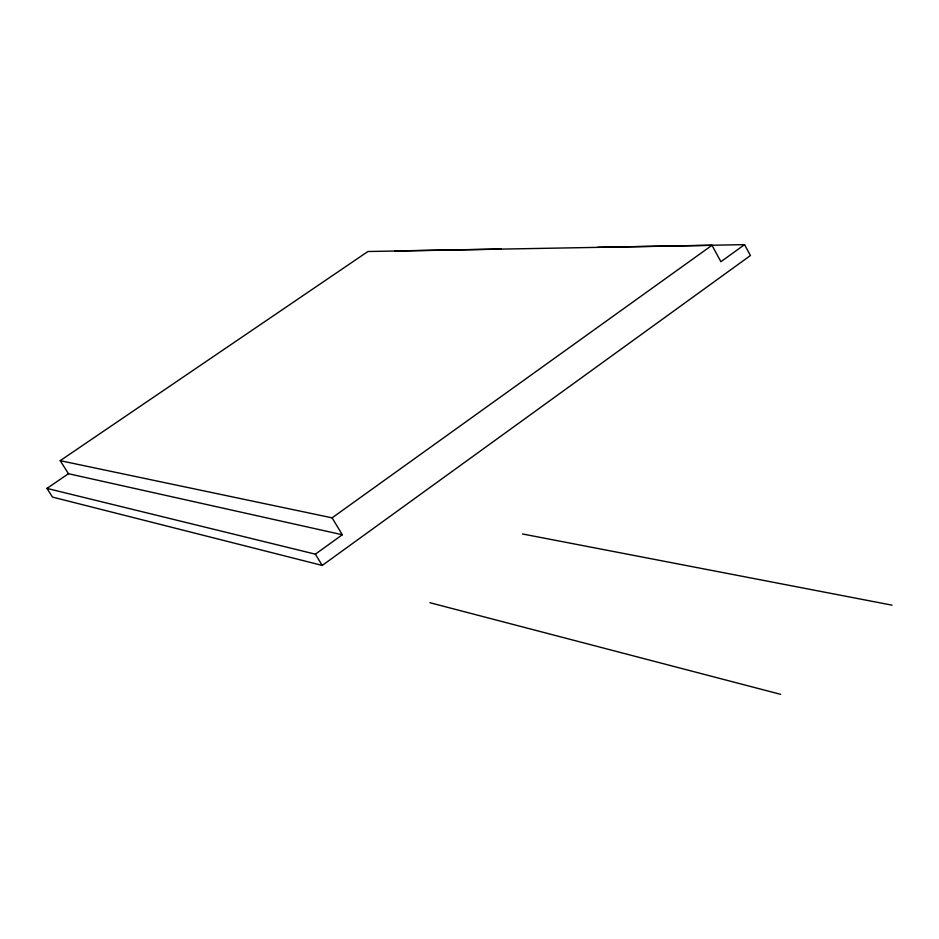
<?xml version="1.0" encoding="UTF-8"?>
<svg xmlns="http://www.w3.org/2000/svg" width="939" height="939" viewBox="0 0 939 939"><rect width="100%" height="100%" fill="white"/><g stroke="black" fill="none" stroke-linecap="round" stroke-linejoin="round"><path stroke-width="1.41" d="M46.95 488.397L315.375 554.174L342.312 534.749L68.465 473.714L46.95 488.397L52.478 497.083L322.241 565.431L750.437 255.525L744.557 244.645L597.685 247.297M744.557 244.645L720.906 261.699L711.973 245.302L367.935 251.511L60.213 460.673L68.465 473.714M60.213 460.673L332.089 517.847L711.973 245.302M394.826 250.971L501.414 249.035M522.53 533.974L892.05 605.162M429.909 602.709L780.696 694.355M315.375 554.174L322.241 565.431M332.089 517.847L342.312 534.749"/></g></svg>
